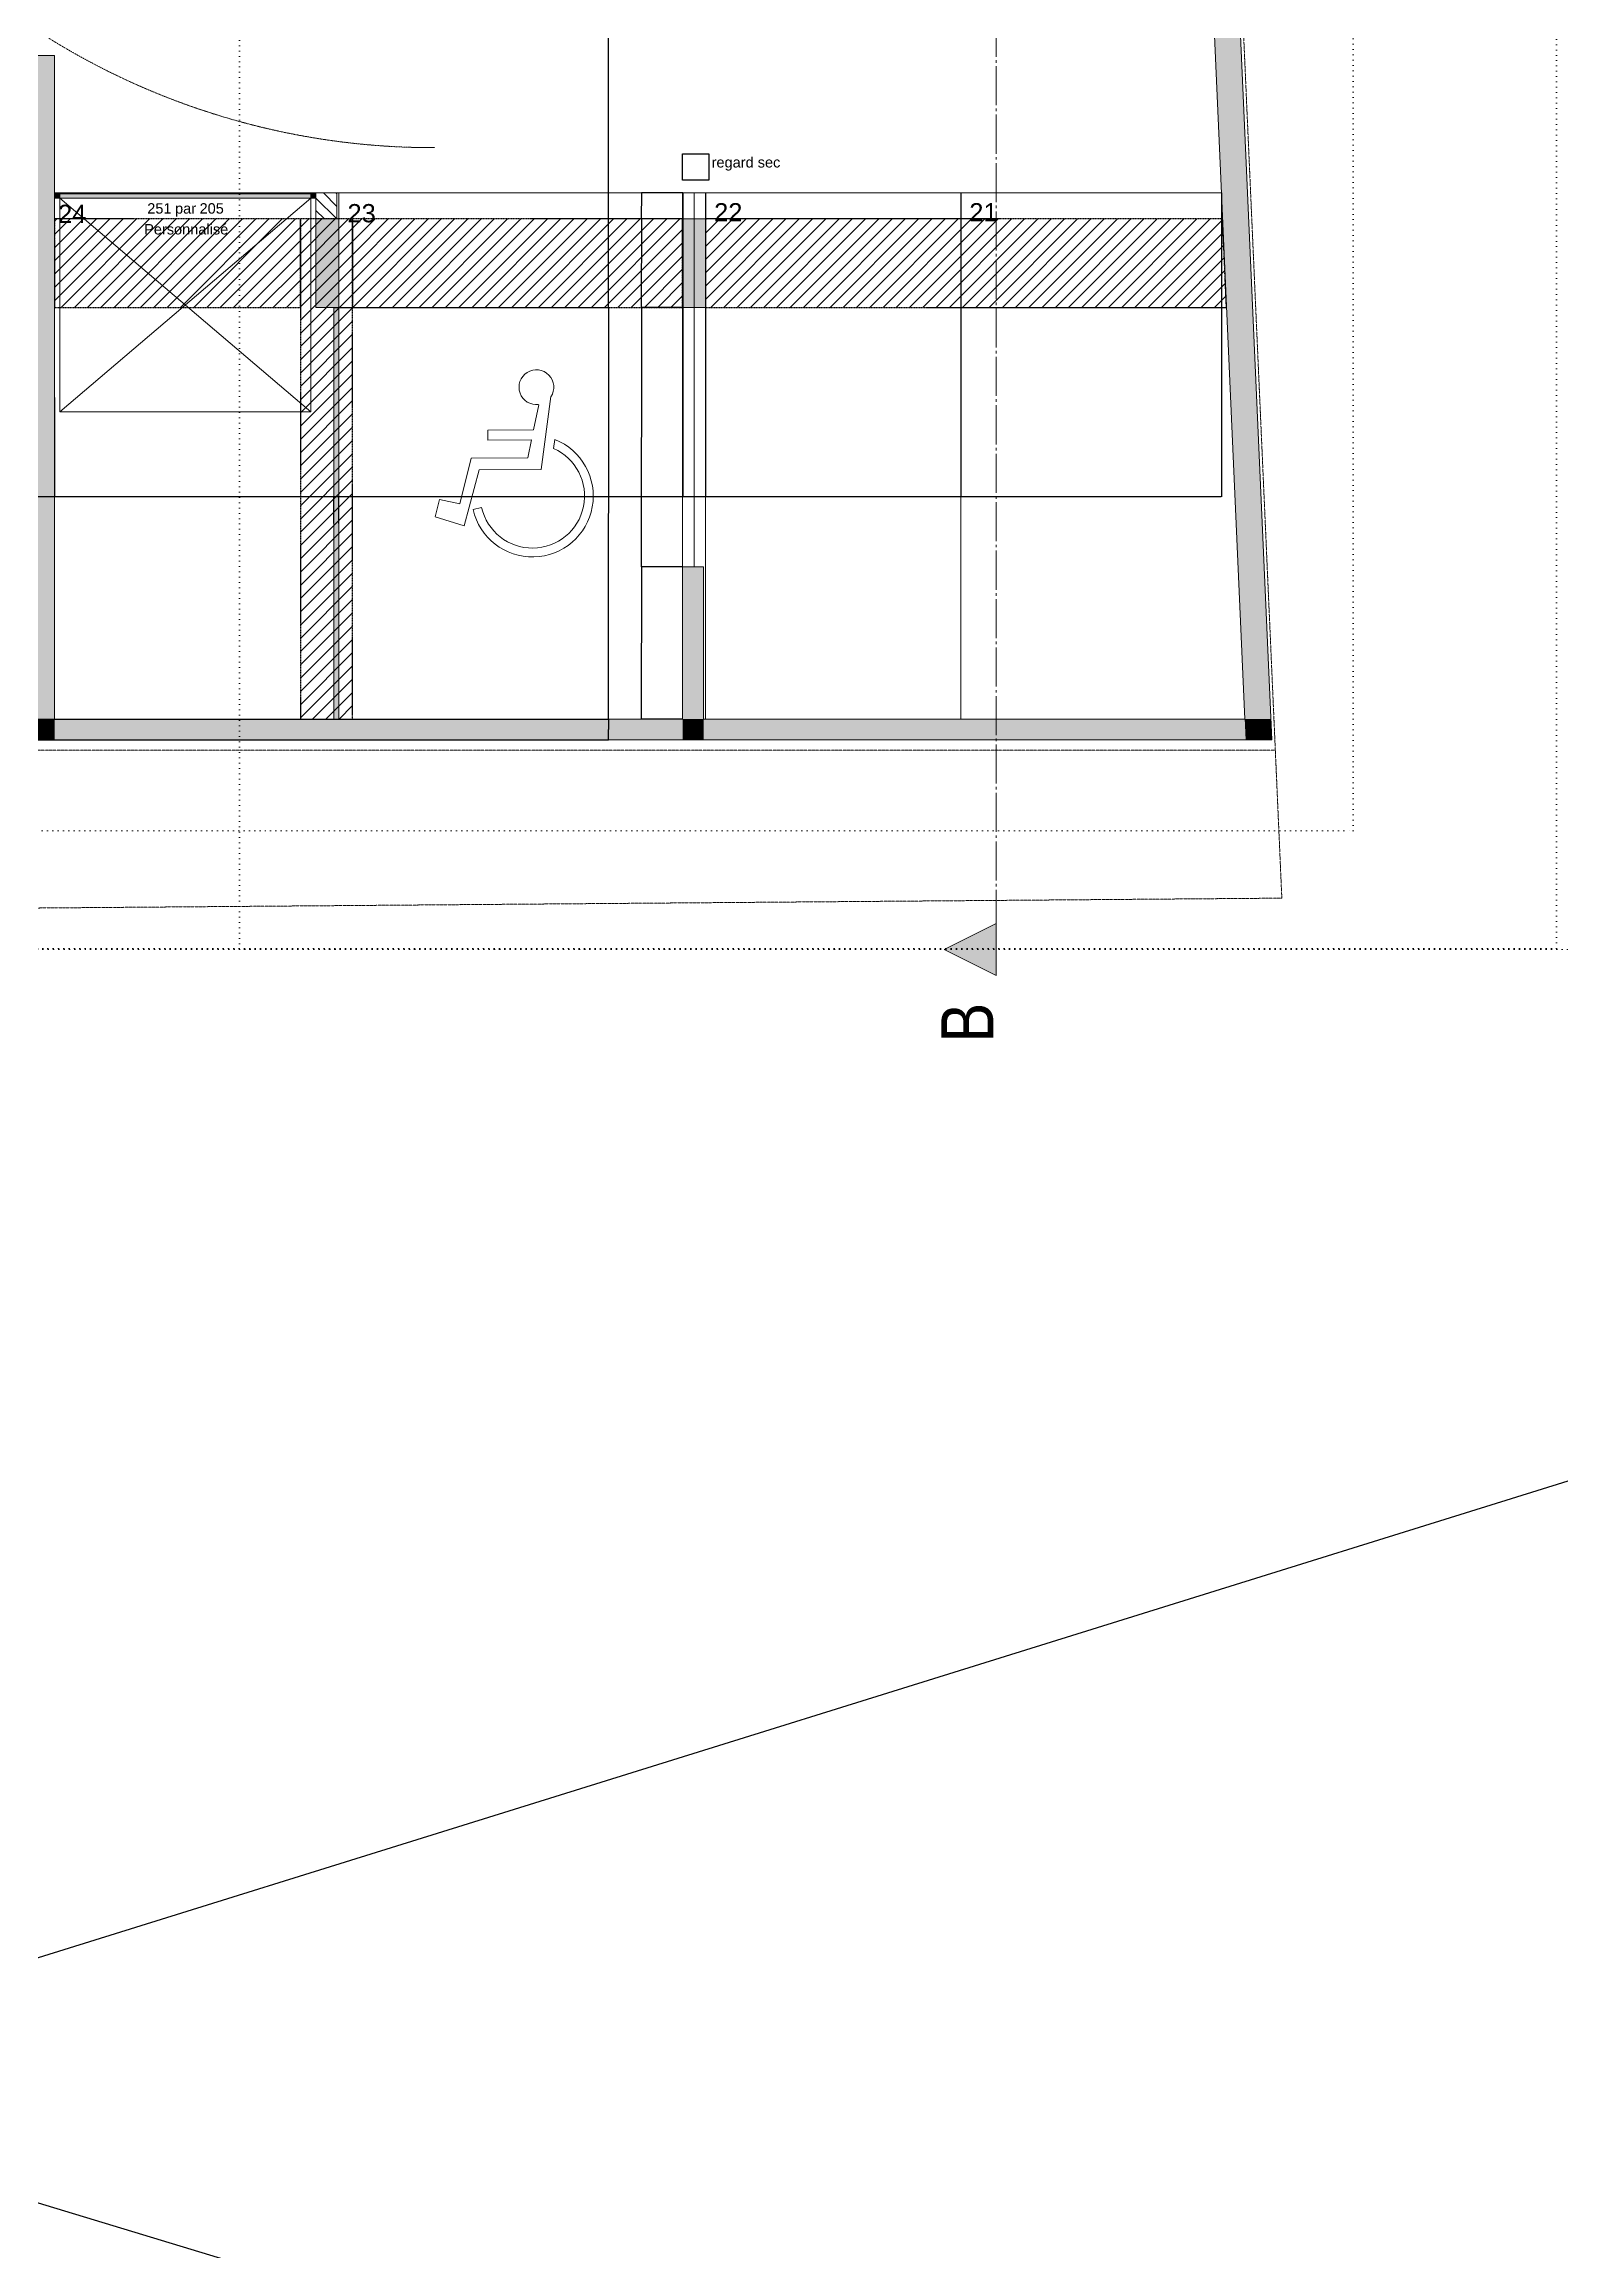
# Model space of a CAD drawing. Header units: centimetres. Extents: x -4990 to 114398, y -61489 to -12305.
# Drawn here: x 52677 to 54134, y -16719 to -14600 of the extents above; entities that cross this region are included whole.
import ezdxf
from ezdxf.enums import TextEntityAlignment as Align

# ---------------------------------------------------------------- set-up
doc = ezdxf.new("R2010")
doc.units = ezdxf.units.CM
doc.header["$LTSCALE"] = 0.5
for name, pattern in [('CACHE', [9.525, 6.35, -3.175]), ('Mixte 15', [0.93, 0.75, -0.065, 0.05, -0.065]), ('Mixte 8_2 tirets', [0.695, 0.4, -0.065, 0.05, -0.065, 0.05, -0.065]), ('Pointillé 1', [0.09, 0.05, -0.04]), ('Pointillé 3', [0.25, 0.15, -0.1]), ('Points 2', [0.1, 0, -0.1])]:
    doc.linetypes.add(name, pattern=pattern)
doc.layers.get('0').update_dxf_attribs({"linetype": 'CONTINUOUS'})
doc.layers.get('DEFPOINTS').update_dxf_attribs({"linetype": 'CONTINUOUS'})
for name, color, linetype in [('01_poch_murs', 253, 'CONTINUOUS'), ('1  Hachures', 7, 'CONTINUOUS'), ('1  Hachures_coupées', 7, 'CONTINUOUS'), ('1  Hachures_recouvr', 7, 'CONTINUOUS'), ('1  MURS', 7, 'CONTINUOUS'), ('1  Portes', 7, 'CONTINUOUS'), ('1 Cloisons int', 7, 'CONTINUOUS'), ('1 Poutres', 7, 'CONTINUOUS'), ('6 COMPL 2D', 7, 'CONTINUOUS'), ('6 Compl 2D 2 Détails', 7, 'CONTINUOUS'), ('6 Traits de Coupes', 7, 'CONTINUOUS'), ('7 ABORDS', 7, 'CONTINUOUS'), ('8  TEXTES', 7, 'CONTINUOUS'), ('9  COTATIONS', 7, 'CONTINUOUS'), ('Marques de porte', 7, 'CONTINUOUS')]:
    doc.layers.add(name, color=color, linetype=linetype)
doc.styles.get("Standard").update_dxf_attribs({"font": 'arial.ttf'})
doc.styles.add('STYLE_GENERE_1', font='')
doc.styles.add('STYLE_GENERE_2', font='')
doc.styles.add('STYLE_GENERE_3', font='')
doc.styles.get('STYLE_GENERE_1').set_extended_font_data('Arial Occidental')
doc.styles.get('STYLE_GENERE_2').set_extended_font_data('Univers LT 57 Condensed')
doc.styles.get('STYLE_GENERE_3').set_extended_font_data('Arial Occidental')
doc.dimstyles.new('STYLE_GENERE__1', dxfattribs={"dimtxt": 0.1, "dimasz": 0.095, "dimexe": 0.18, "dimexo": 0, "dimgap": 0.09, "dimtad": 1, "dimtih": 1, "dimtoh": 1, "dimdec": 0, "dimlfac": 100, "dimzin": 0, "dimdsep": 46, "dimtxsty": 'STYLE_GENERE_2', "dimblk": 'ARROWHEAD_7', "dimblk1": 'ARROWHEAD_7', "dimblk2": 'ARROWHEAD_7', "dimcen": 0.09, "dimclrd": 7, "dimclre": 7, "dimclrt": 256, "dimadec": 1, "dimazin": 0, "dimtfac": 1, "dimtdec": 4, "dimtmove": 0, "dimatfit": 3, "dimfxl": 1, "dimtolj": 1, "dimtzin": 0, "dimarcsym": 0})
doc.dimstyles.new('STYLE_GENERE__2', dxfattribs={"dimtxt": 0.1, "dimasz": 0.095, "dimexe": 0.18, "dimexo": 0, "dimgap": 0.09, "dimtad": 1, "dimtih": 1, "dimtoh": 1, "dimdec": 0, "dimlfac": 100, "dimzin": 0, "dimdsep": 46, "dimtxsty": 'STYLE_GENERE_3', "dimblk": 'ARROWHEAD_7', "dimblk1": 'ARROWHEAD_7', "dimblk2": 'ARROWHEAD_7', "dimcen": 0.09, "dimclrd": 7, "dimclre": 7, "dimclrt": 256, "dimadec": 1, "dimazin": 0, "dimtfac": 1, "dimtdec": 4, "dimtmove": 0, "dimatfit": 3, "dimfxl": 1, "dimtolj": 1, "dimtzin": 0, "dimarcsym": 0})
pattern_1 = [(45, (51244.757, -15448.148), (-6.36396, 6.36396), [])]

# ---------------------------------------------------------------- blocks, each defined once
blk = doc.blocks.new('Mur_782_2', base_point=(17.1, 5.955))
at = {"layer": '1  Hachures_coupées', "linetype": 'Continuous', "lineweight": 0}
blk.add_hatch(color=9, dxfattribs=at).paths.add_polyline_path([(17.1, 5.955), (17.1, 2.005), (17.15, 2.005), (17.15, 5.955)], flags=0)
at = {"layer": '1 Cloisons int', "color": 104, "linetype": 'Continuous', "lineweight": 0, "true_color": 0x00a429}
for p, q in [((17.1, 5.955), (17.1, 2.005)), ((17.15, 5.955), (17.1, 5.955)), ((17.15, 2.005), (17.15, 5.955)), ((17.1, 2.005), (17.15, 2.005))]:
    blk.add_line(p, q, dxfattribs=at)
blk = doc.blocks.new('P_garage 1 12')
at = {"layer": '1  Hachures_coupées', "linetype": 'Continuous', "lineweight": 0}
for points in [[(-1.255, -0.05), (-1.205, -0.05), (-1.205, 0), (-1.255, 0)], [(1.205, 0), (-1.205, 0), (-1.205, -0.04), (1.205, -0.04)], [(1.255, 0), (1.205, 0), (1.205, -0.05), (1.255, -0.05)]]:
    blk.add_hatch(color=255, dxfattribs=at).paths.add_polyline_path(points, flags=0)
at = {"layer": '1  Portes', "color": 18, "linetype": 'CACHE', "lineweight": 0}
for p, q in [((-1.205, 0), (-1.205, 2.05)), ((-1.205, 2.05), (1.205, 2.05)), ((-1.205, 2.05), (1.205, 0)), ((-1.205, 0), (1.205, 2.05)), ((1.205, 2.05), (1.205, 0))]:
    blk.add_line(p, q, dxfattribs=at)
at = {"layer": '1  Portes', "color": 194, "linetype": 'Continuous', "lineweight": 0, "true_color": 0x50009f}
for p, q in [((-1.205, 0), (-1.255, 0)), ((-1.255, 0), (-1.255, -0.05)), ((-1.205, -0.05), (-1.205, 0)), ((1.255, 0), (1.205, 0)), ((1.205, 0), (1.205, -0.05)), ((1.255, -0.05), (1.255, 0)), ((-1.255, -0.05), (-1.205, -0.05)), ((1.205, -0.05), (1.255, -0.05))]:
    blk.add_line(p, q, dxfattribs=at)
at = {"layer": '1  Portes', "color": 104, "linetype": 'Continuous', "lineweight": 0, "true_color": 0x00a429}
for p, q in [((-1.255, 0), (-1.255, -0.05)), ((1.255, 0), (1.255, -0.05))]:
    blk.add_line(p, q, dxfattribs=at)
at = {"layer": '1  Portes', "color": 18, "linetype": 'Continuous', "lineweight": 0}
for p, q in [((1.205, 0), (-1.205, 0)), ((-1.205, 0), (-1.205, -0.04)), ((1.205, -0.04), (1.205, 0)), ((-1.205, -0.04), (1.205, -0.04))]:
    blk.add_line(p, q, dxfattribs=at)
blk = doc.blocks.new('Marque Fenêtre-Porte base')
at = {"layer": 'Marques de porte', "color": 18, "lineweight": 0, "style": 'STYLE_GENERE_1'}
for tag, p in [('AC_MarkerText_1', (0.395, 0.379)), ('AC_WIDO_B_SIZE', (-0.137, 0.179)), ('AC_WIDO_A_SIZE', (0.365, 0.179)), ('GS_Separator', (0.137, 0.179))]:
    blk.add_attdef(tag, text='', height=0.1, rotation=180, dxfattribs=at).set_placement(p, align=Align.BOTTOM_LEFT)
blk = doc.blocks.new('Mur_356_2', base_point=(16.93, 7.055))
at = {"layer": '1  Hachures_recouvr', "linetype": 'Continuous', "lineweight": 0}
blk.add_hatch(color=255, dxfattribs=at).paths.add_polyline_path([(16.93, 7.005), (16.93, 7.055), (14.42, 7.055), (14.42, 7.005)], flags=0)
at = {"layer": '1 Cloisons int', "color": 104, "linetype": 'Continuous', "lineweight": 0, "true_color": 0x00a429}
for p, q in [((14.42, 7.005), (14.42, 7.055)), ((16.93, 7.005), (16.93, 7.055))]:
    blk.add_line(p, q, dxfattribs=at)
at = {"layer": '1  Portes', "color": 135, "linetype": 'Continuous', "lineweight": 0, "xscale": -1, "rotation": 180}
blk.add_blockref('P_garage 1 12', (15.675, 7.005), dxfattribs=at)
at = {"layer": 'Marques de porte', "color": 18, "lineweight": 0, "rotation": 180}
blk.add_blockref('Marque Fenêtre-Porte base', (15.675, 7.005), dxfattribs=at).add_auto_attribs({'AC_MarkerText_1': 'Personnalisé', 'GS_Separator': ' par', 'AC_WIDO_A_SIZE': '251', 'AC_WIDO_B_SIZE': '205'})
blk = doc.blocks.new('Mur_313_2', base_point=(14.42, 8.375))
at = {"layer": '1  Hachures_coupées', "linetype": 'Continuous', "lineweight": 0, "true_color": 0x8080c0}
blk.add_hatch(color=163, dxfattribs=at).paths.add_polyline_path([(14.22, 8.175), (14.22, 2.005), (14.42, 2.005), (14.42, 8.375)], flags=0)
at = {"layer": '1  MURS', "color": 5, "linetype": 'Continuous', "lineweight": 0}
for p, q in [((14.42, 2.005), (14.42, 8.375)), ((14.22, 8.175), (14.22, 2.005))]:
    blk.add_line(p, q, dxfattribs=at)
blk = doc.blocks.new('Mur_1246_2', base_point=(25.429, 17.055))
at = {"layer": '1  Hachures_coupées', "linetype": 'Continuous', "lineweight": 0, "true_color": 0x8080c0}
for points in [[(25.42, 17.255), (25.179, 17.055), (25.429, 17.055)], [(25.179, 17.055), (25.846, 2.005), (26.097, 2.005), (25.429, 17.055)], [(25.846, 2.005), (26.106, 1.805), (26.097, 2.005)]]:
    blk.add_hatch(color=163, dxfattribs=at).paths.add_polyline_path(points, flags=0)
at = {"layer": '1  MURS', "color": 5, "linetype": 'Continuous', "lineweight": 0}
for p, q in [((26.106, 1.805), (25.42, 17.255)), ((25.179, 17.055), (25.846, 2.005))]:
    blk.add_line(p, q, dxfattribs=at)
blk = doc.blocks.new('Mur_1245_2', base_point=(0.631, 1.805))
at = {"layer": '1  Hachures_coupées', "linetype": 'Continuous', "lineweight": 0, "true_color": 0x8080c0}
for points in [[(0.836, 2.005), (0.631, 1.805), (0.831, 1.805)], [(9.28, 2.005), (0.836, 2.005), (0.831, 1.805), (9.28, 1.805)], [(9.46, 2.005), (9.28, 2.005), (9.28, 1.805), (9.46, 1.805)], [(12.16, 2.005), (9.46, 2.005), (9.46, 1.805), (12.16, 1.805)], [(12.34, 2.005), (12.16, 2.005), (12.16, 1.805), (12.34, 1.805)], [(14.22, 2.005), (12.34, 2.005), (12.34, 1.805), (14.22, 1.805)], [(14.42, 2.005), (14.22, 2.005), (14.22, 1.805), (14.42, 1.805)], [(20.45, 2.005), (14.42, 2.005), (14.42, 1.805), (20.45, 1.805)], [(20.65, 2.005), (20.45, 2.005), (20.45, 1.805), (20.65, 1.805)], [(25.846, 2.005), (20.65, 2.005), (20.65, 1.805), (25.855, 1.805)], [(26.106, 1.805), (25.846, 2.005), (25.855, 1.805)]]:
    blk.add_hatch(color=163, dxfattribs=at).paths.add_polyline_path(points, flags=0)
at = {"layer": '1  MURS', "color": 5, "linetype": 'Continuous', "lineweight": 0}
for p, q in [((9.28, 2.005), (0.836, 2.005)), ((12.16, 2.005), (9.46, 2.005)), ((14.22, 2.005), (12.34, 2.005)), ((20.45, 2.005), (14.42, 2.005)), ((25.846, 2.005), (20.65, 2.005)), ((0.631, 1.805), (0.831, 1.805)), ((0.831, 1.805), (25.855, 1.805)), ((26.106, 1.805), (25.855, 1.805))]:
    blk.add_line(p, q, dxfattribs=at)
blk = doc.blocks.new('Mur_1007_2', base_point=(20.67, 6.805))
at = {"layer": '1  Hachures_coupées', "linetype": 'Continuous', "lineweight": 0, "true_color": 0x8080c0}
blk.add_hatch(color=163, dxfattribs=at).paths.add_polyline_path([(20.45, 6.805), (20.45, 5.955), (20.67, 5.955), (20.67, 6.805)], flags=0)
at = {"layer": '1 Poutres', "color": 5, "linetype": 'Continuous', "lineweight": 0}
for p, q in [((20.45, 6.805), (20.45, 5.955)), ((20.67, 6.805), (20.45, 6.805)), ((20.67, 5.955), (20.67, 6.805)), ((20.45, 5.955), (20.67, 5.955))]:
    blk.add_line(p, q, dxfattribs=at)
blk = doc.blocks.new('Mur_1006_2', base_point=(20.65, 3.465))
at = {"layer": '1  Hachures_coupées', "linetype": 'Continuous', "lineweight": 0, "true_color": 0x8080c0}
blk.add_hatch(color=163, dxfattribs=at).paths.add_polyline_path([(20.45, 3.465), (20.45, 2.005), (20.65, 2.005), (20.65, 3.465)], flags=0)
at = {"layer": '1  MURS', "color": 5, "linetype": 'Continuous', "lineweight": 0}
for p, q in [((20.45, 3.465), (20.45, 2.005)), ((20.65, 3.465), (20.45, 3.465)), ((20.65, 2.005), (20.65, 3.465))]:
    blk.add_line(p, q, dxfattribs=at)
blk = doc.blocks.new('Mur_787_2', base_point=(17.15, 6.805))
at = {"layer": '1  Hachures_coupées', "linetype": 'Continuous', "lineweight": 0, "true_color": 0x8080c0}
blk.add_hatch(color=163, dxfattribs=at).paths.add_polyline_path([(16.93, 6.805), (16.93, 5.955), (17.15, 5.955), (17.15, 6.805)], flags=0)
at = {"layer": '1 Poutres', "color": 5, "linetype": 'Continuous', "lineweight": 0}
for p, q in [((16.93, 6.805), (16.93, 5.955)), ((17.15, 6.805), (16.93, 6.805)), ((17.15, 5.955), (17.15, 6.805)), ((16.93, 5.955), (17.15, 5.955))]:
    blk.add_line(p, q, dxfattribs=at)
blk = doc.blocks.new('Mur_2247_2', base_point=(17.13, 6.805))
at = {"layer": '1  Hachures_coupées', "linetype": 'Continuous'}
h = blk.add_hatch(dxfattribs=at)
h.set_pattern_fill('BRIQUE_CIMENT_0002', color=256, style=0, pattern_type=2)
h.set_pattern_definition([(135, (0, 0), (0.06010408, 0.06010408), [])])
h.paths.add_polyline_path([(17.13, 6.805), (17.13, 7.055), (16.93, 7.055), (16.93, 6.805)], flags=0)
at = {"layer": '1  MURS', "color": 5, "linetype": 'Continuous', "lineweight": 0}
for p, q in [((17.13, 7.055), (16.93, 7.055)), ((16.93, 7.055), (16.93, 6.805)), ((17.13, 6.805), (17.13, 7.055)), ((16.93, 6.805), (17.13, 6.805))]:
    blk.add_line(p, q, dxfattribs=at)
blk = doc.blocks.new('Symb Handicapé 12')
at = {"layer": '6 Compl 2D 2 Détails', "color": 251, "linetype": 'Continuous', "lineweight": 0, "true_color": 0x646464}
for p, q in [((-0.258, 0.879), (-0.164, 0.18)), ((-0.091, 0.559), (-0.141, 0.801)), ((-0.295, 0.468), (-0.284, 0.382)), ((0.346, 0.557), (-0.091, 0.559)), ((-0.037, 0.292), (-0.072, 0.463)), ((-0.072, 0.463), (0.346, 0.461)), ((0.346, 0.461), (0.346, 0.557)), ((0.508, 0.29), (-0.037, 0.292)), ((0.615, -0.149), (0.508, 0.29)), ((-0.164, 0.18), (0.429, 0.177)), ((0.429, 0.177), (0.576, -0.36)), ((0.489, -0.204), (0.407, -0.186)), ((0.81, -0.107), (0.615, -0.149)), ((0.852, -0.276), (0.81, -0.107)), ((0.576, -0.36), (0.852, -0.276))]:
    blk.add_line(p, q, dxfattribs=at)
for centre, major_axis, start_param, end_param in [((-0.119, 0.97), (0.167, 0), 4.583801, 10.008202), ((-0.081, -0.075), (0.584, 0), 1.947533, 6.059917), ((-0.081, -0.075), (0.5, 0), 1.989195, 6.059917)]:
    blk.add_ellipse(centre, major_axis=major_axis, ratio=0.999933, start_param=start_param, end_param=end_param, dxfattribs=at)
blk = doc.blocks.new('ARROWHEAD_7')
at = {"color": 0, "linetype": 'Continuous', "lineweight": 0}
for p, q in [((0, 0), (-1, 0)), ((-0.25, 0), (0.25, 0)), ((0, -0.25), (0, 0.25))]:
    blk.add_line(p, q, dxfattribs=at)
blk.add_circle((0, 0), 0.25, dxfattribs=at)
blk = doc.blocks.new('*D833')
at = {"layer": '9  COTATIONS', "color": 7, "linetype": 'Continuous', "lineweight": -2, "transparency": 16777216}
for p, q in [((52666.8, -14939.1), (52666.8, -15034.2)), ((52686.8, -14939.1), (52686.8, -15034.2)), ((52666.9, -15034), (52686.7, -15034))]:
    blk.add_line(p, q, dxfattribs=at)
at = {"layer": 'DEFPOINTS', "color": 0, "linetype": 'Continuous', "transparency": 16777216}
for p in [(52666.8, -14939.1), (52686.8, -14939.1), (52686.8, -15034)]:
    blk.add_point(p, dxfattribs=at)
at = {"layer": '9  COTATIONS', "color": 7, "linetype": 'Continuous', "lineweight": -2, "transparency": 16777216, "xscale": 0.095, "yscale": 0.095, "zscale": 0.095, "rotation": 180}
blk.add_blockref('ARROWHEAD_7', (52666.8, -15034), dxfattribs=at)
at = {"layer": '9  COTATIONS', "color": 7, "linetype": 'Continuous', "lineweight": -2, "transparency": 16777216, "xscale": 0.095, "yscale": 0.095, "zscale": 0.095}
blk.add_blockref('ARROWHEAD_7', (52686.8, -15034), dxfattribs=at)
at = {"layer": '9  COTATIONS', "color": 194, "linetype": 'Continuous', "true_color": 0x50009f, "transparency": 16777216, "insert": (52676.8, -15033.8), "char_height": 0.1, "attachment_point": 5, "style": 'STYLE_GENERE_2'}
blk.add_mtext('\\A1;2000', dxfattribs=at)
blk = doc.blocks.new('*D834')
at = {"layer": '9  COTATIONS', "color": 7, "linetype": 'Continuous', "lineweight": -2, "transparency": 16777216}
for p, q in [((52686.8, -14939.1), (52686.8, -15034.2)), ((52686.9, -15034), (52954.7, -15034)), ((52954.8, -15060.1), (52954.8, -15033.8))]:
    blk.add_line(p, q, dxfattribs=at)
at = {"layer": 'DEFPOINTS', "color": 0, "linetype": 'Continuous', "transparency": 16777216}
for p in [(52686.8, -14939.1), (52954.8, -15034), (52954.8, -15060.1)]:
    blk.add_point(p, dxfattribs=at)
at = {"layer": '9  COTATIONS', "color": 7, "linetype": 'Continuous', "lineweight": -2, "transparency": 16777216, "xscale": 0.095, "yscale": 0.095, "zscale": 0.095, "rotation": 180}
blk.add_blockref('ARROWHEAD_7', (52686.8, -15034), dxfattribs=at)
at = {"layer": '9  COTATIONS', "color": 7, "linetype": 'Continuous', "lineweight": -2, "transparency": 16777216, "xscale": 0.095, "yscale": 0.095, "zscale": 0.095}
blk.add_blockref('ARROWHEAD_7', (52954.8, -15034), dxfattribs=at)
at = {"layer": '9  COTATIONS', "color": 194, "linetype": 'Continuous', "true_color": 0x50009f, "transparency": 16777216, "insert": (52820.8, -15033.8), "char_height": 0.1, "attachment_point": 5, "style": 'STYLE_GENERE_2'}
blk.add_mtext('\\A1;26800', dxfattribs=at)
blk = doc.blocks.new('*D835')
at = {"layer": '9  COTATIONS', "color": 7, "linetype": 'Continuous', "lineweight": -2, "transparency": 16777216}
for p, q in [((52954.8, -15060.1), (52954.8, -15033.8)), ((52954.9, -15034), (52959.7, -15034)), ((52959.8, -15060.1), (52959.8, -15033.8))]:
    blk.add_line(p, q, dxfattribs=at)
at = {"layer": 'DEFPOINTS', "color": 0, "linetype": 'Continuous', "transparency": 16777216}
for p in [(52959.8, -15034), (52954.8, -15060.1), (52959.8, -15060.1)]:
    blk.add_point(p, dxfattribs=at)
at = {"layer": '9  COTATIONS', "color": 7, "linetype": 'Continuous', "lineweight": -2, "transparency": 16777216, "xscale": 0.095, "yscale": 0.095, "zscale": 0.095, "rotation": 180}
blk.add_blockref('ARROWHEAD_7', (52954.8, -15034), dxfattribs=at)
at = {"layer": '9  COTATIONS', "color": 7, "linetype": 'Continuous', "lineweight": -2, "transparency": 16777216, "xscale": 0.095, "yscale": 0.095, "zscale": 0.095}
blk.add_blockref('ARROWHEAD_7', (52959.8, -15034), dxfattribs=at)
at = {"layer": '9  COTATIONS', "color": 194, "linetype": 'Continuous', "true_color": 0x50009f, "transparency": 16777216, "insert": (52957.3, -15033.8), "char_height": 0.1, "attachment_point": 5, "style": 'STYLE_GENERE_2'}
blk.add_mtext('\\A1;500', dxfattribs=at)
blk = doc.blocks.new('*D836')
at = {"layer": '9  COTATIONS', "color": 7, "linetype": 'Continuous', "lineweight": -2, "transparency": 16777216}
for p, q in [((53289.8, -14742.6), (53289.8, -15034.2)), ((52959.8, -15060.1), (52959.8, -15033.8)), ((52959.9, -15034), (53289.7, -15034))]:
    blk.add_line(p, q, dxfattribs=at)
at = {"layer": 'DEFPOINTS', "color": 0, "linetype": 'Continuous', "transparency": 16777216}
for p in [(53289.8, -14742.6), (53289.8, -15034), (52959.8, -15060.1)]:
    blk.add_point(p, dxfattribs=at)
at = {"layer": '9  COTATIONS', "color": 7, "linetype": 'Continuous', "lineweight": -2, "transparency": 16777216, "xscale": 0.095, "yscale": 0.095, "zscale": 0.095, "rotation": 180}
blk.add_blockref('ARROWHEAD_7', (52959.8, -15034), dxfattribs=at)
at = {"layer": '9  COTATIONS', "color": 7, "linetype": 'Continuous', "lineweight": -2, "transparency": 16777216, "xscale": 0.095, "yscale": 0.095, "zscale": 0.095}
blk.add_blockref('ARROWHEAD_7', (53289.8, -15034), dxfattribs=at)
at = {"layer": '9  COTATIONS', "color": 194, "linetype": 'Continuous', "true_color": 0x50009f, "transparency": 16777216, "insert": (53124.8, -15033.8), "char_height": 0.1, "attachment_point": 5, "style": 'STYLE_GENERE_2'}
blk.add_mtext('\\A1;33000', dxfattribs=at)
blk = doc.blocks.new('*D837')
at = {"layer": '9  COTATIONS', "color": 7, "linetype": 'Continuous', "lineweight": -2, "transparency": 16777216}
for p, q in [((53289.8, -14742.6), (53289.8, -15034.2)), ((53311.8, -14742.6), (53311.8, -15034.2)), ((53289.9, -15034), (53311.7, -15034))]:
    blk.add_line(p, q, dxfattribs=at)
at = {"layer": 'DEFPOINTS', "color": 0, "linetype": 'Continuous', "transparency": 16777216}
for p in [(53289.8, -14742.6), (53311.8, -14742.6), (53311.8, -15034)]:
    blk.add_point(p, dxfattribs=at)
at = {"layer": '9  COTATIONS', "color": 7, "linetype": 'Continuous', "lineweight": -2, "transparency": 16777216, "xscale": 0.095, "yscale": 0.095, "zscale": 0.095, "rotation": 180}
blk.add_blockref('ARROWHEAD_7', (53289.8, -15034), dxfattribs=at)
at = {"layer": '9  COTATIONS', "color": 7, "linetype": 'Continuous', "lineweight": -2, "transparency": 16777216, "xscale": 0.095, "yscale": 0.095, "zscale": 0.095}
blk.add_blockref('ARROWHEAD_7', (53311.8, -15034), dxfattribs=at)
at = {"layer": '9  COTATIONS', "color": 194, "linetype": 'Continuous', "true_color": 0x50009f, "transparency": 16777216, "insert": (53300.8, -15033.8), "char_height": 0.1, "attachment_point": 5, "style": 'STYLE_GENERE_2'}
blk.add_mtext('\\A1;2200', dxfattribs=at)
blk = doc.blocks.new('*D838')
at = {"layer": '9  COTATIONS', "color": 7, "linetype": 'Continuous', "lineweight": -2, "transparency": 16777216}
for p, q in [((53311.8, -14742.6), (53311.8, -15034.2)), ((53556.8, -14742.6), (53556.8, -15034.2)), ((53311.9, -15034), (53556.7, -15034))]:
    blk.add_line(p, q, dxfattribs=at)
at = {"layer": 'DEFPOINTS', "color": 0, "linetype": 'Continuous', "transparency": 16777216}
for p in [(53311.8, -14742.6), (53556.8, -14742.6), (53556.8, -15034)]:
    blk.add_point(p, dxfattribs=at)
at = {"layer": '9  COTATIONS', "color": 7, "linetype": 'Continuous', "lineweight": -2, "transparency": 16777216, "xscale": 0.095, "yscale": 0.095, "zscale": 0.095, "rotation": 180}
blk.add_blockref('ARROWHEAD_7', (53311.8, -15034), dxfattribs=at)
at = {"layer": '9  COTATIONS', "color": 7, "linetype": 'Continuous', "lineweight": -2, "transparency": 16777216, "xscale": 0.095, "yscale": 0.095, "zscale": 0.095}
blk.add_blockref('ARROWHEAD_7', (53556.8, -15034), dxfattribs=at)
at = {"layer": '9  COTATIONS', "color": 194, "linetype": 'Continuous', "true_color": 0x50009f, "transparency": 16777216, "insert": (53434.3, -15033.8), "char_height": 0.1, "attachment_point": 5, "style": 'STYLE_GENERE_2'}
blk.add_mtext('\\A1;24500', dxfattribs=at)
blk = doc.blocks.new('*D839')
at = {"layer": '9  COTATIONS', "color": 7, "linetype": 'Continuous', "lineweight": -2, "transparency": 16777216}
for p, q in [((53556.8, -14742.6), (53556.8, -15034.2)), ((53807, -14742.6), (53807, -15034.2)), ((53556.9, -15034), (53806.9, -15034))]:
    blk.add_line(p, q, dxfattribs=at)
at = {"layer": 'DEFPOINTS', "color": 0, "linetype": 'Continuous', "transparency": 16777216}
for p in [(53556.8, -14742.6), (53807, -14742.6), (53807, -15034)]:
    blk.add_point(p, dxfattribs=at)
at = {"layer": '9  COTATIONS', "color": 7, "linetype": 'Continuous', "lineweight": -2, "transparency": 16777216, "xscale": 0.095, "yscale": 0.095, "zscale": 0.095, "rotation": 180}
blk.add_blockref('ARROWHEAD_7', (53556.8, -15034), dxfattribs=at)
at = {"layer": '9  COTATIONS', "color": 7, "linetype": 'Continuous', "lineweight": -2, "transparency": 16777216, "xscale": 0.095, "yscale": 0.095, "zscale": 0.095}
blk.add_blockref('ARROWHEAD_7', (53807, -15034), dxfattribs=at)
at = {"layer": '9  COTATIONS', "color": 194, "linetype": 'Continuous', "true_color": 0x50009f, "transparency": 16777216, "insert": (53681.9, -15033.8), "char_height": 0.1, "attachment_point": 5, "style": 'STYLE_GENERE_2'}
blk.add_mtext('\\A1;25025', dxfattribs=at)
blk = doc.blocks.new('*D840')
at = {"layer": '9  COTATIONS', "color": 7, "linetype": 'Continuous', "lineweight": -2, "transparency": 16777216}
for p, q in [((52581.6, -15247.6), (53218.7, -15247.6)), ((53218.5, -15247.7), (53218.5, -15257.5)), ((52581.6, -15267.6), (53218.7, -15267.6)), ((53218.5, -15267.5), (53218.5, -15257.8))]:
    blk.add_line(p, q, dxfattribs=at)
at = {"layer": 'DEFPOINTS', "color": 0, "linetype": 'Continuous', "transparency": 16777216}
for p in [(52581.6, -15247.6), (53218.5, -15247.6), (52581.6, -15267.6)]:
    blk.add_point(p, dxfattribs=at)
at = {"layer": '9  COTATIONS', "color": 7, "linetype": 'Continuous', "lineweight": -2, "transparency": 16777216, "xscale": 0.095, "yscale": 0.095, "zscale": 0.095}
for p, rotation in [((53218.5, -15247.6), 90), ((53218.5, -15267.6), 270)]:
    blk.add_blockref('ARROWHEAD_7', p, dxfattribs=dict(at, rotation=rotation))
at = {"layer": '9  COTATIONS', "color": 194, "linetype": 'Continuous', "true_color": 0x50009f, "transparency": 16777216, "insert": (53218.5, -15257.6), "char_height": 0.1, "attachment_point": 5, "style": 'STYLE_GENERE_3'}
blk.add_mtext('\\A1;2000', dxfattribs=at)
blk = doc.blocks.new('*D841')
at = {"layer": '9  COTATIONS', "color": 7, "linetype": 'Continuous', "lineweight": -2, "transparency": 16777216}
for p, q in [((52954.8, -14852.6), (53218.7, -14852.6)), ((53218.5, -14852.7), (53218.5, -15050)), ((53218.5, -15247.5), (53218.5, -15050.3)), ((52581.6, -15247.6), (53218.7, -15247.6))]:
    blk.add_line(p, q, dxfattribs=at)
at = {"layer": 'DEFPOINTS', "color": 0, "linetype": 'Continuous', "transparency": 16777216}
for p in [(52954.8, -14852.6), (53218.5, -14852.6), (52581.6, -15247.6)]:
    blk.add_point(p, dxfattribs=at)
at = {"layer": '9  COTATIONS', "color": 7, "linetype": 'Continuous', "lineweight": -2, "transparency": 16777216, "xscale": 0.095, "yscale": 0.095, "zscale": 0.095}
for p, rotation in [((53218.5, -14852.6), 90), ((53218.5, -15247.6), 270)]:
    blk.add_blockref('ARROWHEAD_7', p, dxfattribs=dict(at, rotation=rotation))
at = {"layer": '9  COTATIONS', "color": 194, "linetype": 'Continuous', "true_color": 0x50009f, "transparency": 16777216, "insert": (53218.5, -15050.1), "char_height": 0.1, "attachment_point": 5, "style": 'STYLE_GENERE_3'}
blk.add_mtext('\\A1;39500', dxfattribs=at)
blk = doc.blocks.new('*D842')
at = {"layer": '9  COTATIONS', "color": 7, "linetype": 'Continuous', "lineweight": -2, "transparency": 16777216}
for p, q in [((53245.8, -14242.6), (53218.3, -14242.6)), ((53218.5, -14242.7), (53218.5, -14547.5)), ((53218.5, -14852.5), (53218.5, -14547.8)), ((52954.8, -14852.6), (53218.7, -14852.6))]:
    blk.add_line(p, q, dxfattribs=at)
at = {"layer": 'DEFPOINTS', "color": 0, "linetype": 'Continuous', "transparency": 16777216}
for p in [(53218.5, -14242.6), (53245.8, -14242.6), (52954.8, -14852.6)]:
    blk.add_point(p, dxfattribs=at)
at = {"layer": '9  COTATIONS', "color": 7, "linetype": 'Continuous', "lineweight": -2, "transparency": 16777216, "xscale": 0.095, "yscale": 0.095, "zscale": 0.095}
for p, rotation in [((53218.5, -14242.6), 90), ((53218.5, -14852.6), 270)]:
    blk.add_blockref('ARROWHEAD_7', p, dxfattribs=dict(at, rotation=rotation))
at = {"layer": '9  COTATIONS', "color": 194, "linetype": 'Continuous', "true_color": 0x50009f, "transparency": 16777216, "insert": (53218.5, -14547.6), "char_height": 0.1, "attachment_point": 5, "style": 'STYLE_GENERE_3'}
blk.add_mtext('\\A1;61000', dxfattribs=at)
blk = doc.blocks.new('*D848')
at = {"layer": '9  COTATIONS', "color": 7, "linetype": 'Continuous', "lineweight": -2, "transparency": 16777216}
for p, q in [((53289.8, -15101.6), (53250.1, -15101.6)), ((53250.3, -15101.7), (53250.3, -15174.5)), ((53250.3, -15247.5), (53250.3, -15174.8)), ((53289.8, -15247.6), (53250.1, -15247.6))]:
    blk.add_line(p, q, dxfattribs=at)
at = {"layer": 'DEFPOINTS', "color": 0, "linetype": 'Continuous', "transparency": 16777216}
for p in [(53250.3, -15101.6), (53289.8, -15101.6), (53289.8, -15247.6)]:
    blk.add_point(p, dxfattribs=at)
at = {"layer": '9  COTATIONS', "color": 7, "linetype": 'Continuous', "lineweight": -2, "transparency": 16777216, "xscale": 0.095, "yscale": 0.095, "zscale": 0.095}
for p, rotation in [((53250.3, -15101.6), 90), ((53250.3, -15247.6), 270)]:
    blk.add_blockref('ARROWHEAD_7', p, dxfattribs=dict(at, rotation=rotation))
at = {"layer": '9  COTATIONS', "color": 194, "linetype": 'Continuous', "true_color": 0x50009f, "transparency": 16777216, "insert": (53250.3, -15174.6), "char_height": 0.1, "attachment_point": 5, "style": 'STYLE_GENERE_3'}
blk.add_mtext('\\A1;14600', dxfattribs=at)
blk = doc.blocks.new('*D849')
at = {"layer": '9  COTATIONS', "color": 7, "linetype": 'Continuous', "lineweight": -2, "transparency": 16777216}
for p, q in [((53289.8, -14852.6), (53250.1, -14852.6)), ((53250.3, -14852.7), (53250.3, -14977)), ((53250.3, -15101.5), (53250.3, -14977.3)), ((53289.8, -15101.6), (53250.1, -15101.6))]:
    blk.add_line(p, q, dxfattribs=at)
at = {"layer": 'DEFPOINTS', "color": 0, "linetype": 'Continuous', "transparency": 16777216}
for p in [(53250.3, -14852.6), (53289.8, -14852.6), (53289.8, -15101.6)]:
    blk.add_point(p, dxfattribs=at)
at = {"layer": '9  COTATIONS', "color": 7, "linetype": 'Continuous', "lineweight": -2, "transparency": 16777216, "xscale": 0.095, "yscale": 0.095, "zscale": 0.095}
for p, rotation in [((53250.3, -14852.6), 90), ((53250.3, -15101.6), 270)]:
    blk.add_blockref('ARROWHEAD_7', p, dxfattribs=dict(at, rotation=rotation))
at = {"layer": '9  COTATIONS', "color": 194, "linetype": 'Continuous', "true_color": 0x50009f, "transparency": 16777216, "insert": (53250.3, -14977.1), "char_height": 0.1, "attachment_point": 5, "style": 'STYLE_GENERE_3'}
blk.add_mtext('\\A1;24900', dxfattribs=at)
blk = doc.blocks.new('*D850')
at = {"layer": '9  COTATIONS', "color": 7, "linetype": 'Continuous', "lineweight": -2, "transparency": 16777216}
for p, q in [((53289.8, -14767.6), (53250.1, -14767.6)), ((53250.3, -14767.7), (53250.3, -14810)), ((53250.3, -14852.5), (53250.3, -14810.3)), ((53289.8, -14852.6), (53250.1, -14852.6))]:
    blk.add_line(p, q, dxfattribs=at)
at = {"layer": 'DEFPOINTS', "color": 0, "linetype": 'Continuous', "transparency": 16777216}
for p in [(53250.3, -14767.6), (53289.8, -14767.6), (53289.8, -14852.6)]:
    blk.add_point(p, dxfattribs=at)
at = {"layer": '9  COTATIONS', "color": 7, "linetype": 'Continuous', "lineweight": -2, "transparency": 16777216, "xscale": 0.095, "yscale": 0.095, "zscale": 0.095}
for p, rotation in [((53250.3, -14767.6), 90), ((53250.3, -14852.6), 270)]:
    blk.add_blockref('ARROWHEAD_7', p, dxfattribs=dict(at, rotation=rotation))
at = {"layer": '9  COTATIONS', "color": 194, "linetype": 'Continuous', "true_color": 0x50009f, "transparency": 16777216, "insert": (53250.3, -14810.1), "char_height": 0.1, "attachment_point": 5, "style": 'STYLE_GENERE_3'}
blk.add_mtext('\\A1;8500', dxfattribs=at)
blk = doc.blocks.new('*D851')
at = {"layer": '9  COTATIONS', "color": 7, "linetype": 'Continuous', "lineweight": -2, "transparency": 16777216}
for p, q in [((53289.8, -14742.6), (53250.1, -14742.6)), ((53250.3, -14742.7), (53250.3, -14755)), ((53289.8, -14767.6), (53250.1, -14767.6)), ((53250.3, -14767.5), (53250.3, -14755.3))]:
    blk.add_line(p, q, dxfattribs=at)
at = {"layer": 'DEFPOINTS', "color": 0, "linetype": 'Continuous', "transparency": 16777216}
for p in [(53250.3, -14742.6), (53289.8, -14742.6), (53289.8, -14767.6)]:
    blk.add_point(p, dxfattribs=at)
at = {"layer": '9  COTATIONS', "color": 7, "linetype": 'Continuous', "lineweight": -2, "transparency": 16777216, "xscale": 0.095, "yscale": 0.095, "zscale": 0.095}
for p, rotation in [((53250.3, -14742.6), 90), ((53250.3, -14767.6), 270)]:
    blk.add_blockref('ARROWHEAD_7', p, dxfattribs=dict(at, rotation=rotation))
at = {"layer": '9  COTATIONS', "color": 194, "linetype": 'Continuous', "true_color": 0x50009f, "transparency": 16777216, "insert": (53250.3, -14755.1), "char_height": 0.1, "attachment_point": 5, "style": 'STYLE_GENERE_3'}
blk.add_mtext('\\A1;2500', dxfattribs=at)
blk = doc.blocks.new('Plan de coupe_3_2', base_point=(8.147, 25.664))
at = {"layer": '6 Traits de Coupes', "color": 142, "linetype": 'Points 2', "lineweight": 0, "true_color": 0x009de0}
for p, q in [((28.841, 25.664), (28.841, -0.197)), ((28.841, -0.197), (9.279, -0.197))]:
    blk.add_line(p, q, dxfattribs=at)
blk = doc.blocks.new('Plan de coupe_4_2', base_point=(23.461, 25.654))
at = {"layer": '1  Hachures', "linetype": 'Continuous', "lineweight": 0, "true_color": 0x828282}
blk.add_hatch(color=8, dxfattribs=at).paths.add_polyline_path([(23.461, -0.456), (23.461, 0.044), (22.961, -0.206)], flags=0)
at = {"layer": '6 Traits de Coupes', "color": 142, "linetype": 'Points 2', "lineweight": 0, "true_color": 0x009de0}
for p, q in [((16.194, 25.654), (16.194, -0.206)), ((16.194, -0.206), (22.461, -0.206))]:
    blk.add_line(p, q, dxfattribs=at)
at = {"layer": '6 Traits de Coupes', "color": 142, "linetype": 'Mixte 15', "lineweight": 0, "true_color": 0x009de0}
blk.add_line((23.461, 12.456), (23.461, 0.044), dxfattribs=at)
at = {"layer": '6 Traits de Coupes', "color": 8, "linetype": 'Continuous', "lineweight": 0, "true_color": 0x828282}
for p, q in [((23.461, 0.044), (22.961, -0.206)), ((23.461, -0.456), (23.461, 0.044)), ((22.961, -0.206), (23.461, -0.456))]:
    blk.add_line(p, q, dxfattribs=at)
at = {"layer": '6 Traits de Coupes', "color": 8, "linetype": 'Continuous', "lineweight": 0, "true_color": 0x828282, "insert": (23.433, -1.1), "char_height": 0.5, "attachment_point": 7, "rotation": 90, "style": 'STYLE_GENERE_2'}
blk.add_mtext('{B}', dxfattribs=at)
blk = doc.blocks.new('Plan de coupe_5_2', base_point=(2.751, 25.654))
at = {"layer": '6 Traits de Coupes', "color": 142, "linetype": 'Points 2', "lineweight": 0, "true_color": 0x009de0}
blk.add_line((32.667, -0.206), (3.751, -0.206), dxfattribs=at)
blk = doc.blocks.new('Plan de coupe_1_2', base_point=(-0.386, 19.355))
at = {"layer": '1  Hachures', "linetype": 'Continuous', "lineweight": 0, "true_color": 0x828282}
for points in [[(-0.636, 19.355), (-0.136, 19.355), (-0.386, 18.855)], [(27.139, 19.355), (26.639, 19.355), (26.889, 18.855)]]:
    blk.add_hatch(color=8, dxfattribs=at).paths.add_polyline_path(points, flags=0)
at = {"layer": '6 Traits de Coupes', "color": 8, "linetype": 'Continuous', "lineweight": 0, "true_color": 0x828282}
for p, q in [((-0.636, 19.355), (-0.136, 19.355)), ((-0.386, 18.855), (-0.636, 19.355)), ((-0.136, 19.355), (-0.386, 18.855)), ((27.139, 19.355), (26.639, 19.355)), ((26.639, 19.355), (26.889, 18.855)), ((26.889, 18.855), (27.139, 19.355))]:
    blk.add_line(p, q, dxfattribs=at)
at = {"layer": '6 Traits de Coupes', "color": 142, "linetype": 'Mixte 15', "lineweight": 0, "true_color": 0x009de0}
blk.add_line((-0.136, 19.355), (26.639, 19.355), dxfattribs=at)
at = {"layer": '6 Traits de Coupes', "color": 142, "linetype": 'Points 2', "lineweight": 0, "true_color": 0x009de0}
for p, q in [((-0.386, 18.355), (-0.386, 0.933)), ((26.889, 0.933), (26.889, 18.355)), ((-0.386, 0.933), (26.889, 0.933))]:
    blk.add_line(p, q, dxfattribs=at)
at = {"layer": '6 Traits de Coupes', "color": 8, "linetype": 'Continuous', "lineweight": 0, "true_color": 0x828282, "char_height": 0.5, "attachment_point": 7, "style": 'STYLE_GENERE_2'}
for insert in [(-1.28, 18.884), (27.289, 18.884)]:
    blk.add_mtext('{D}', dxfattribs=dict(at, insert=insert))
blk = doc.blocks.new('Mur_284_2', base_point=(12.4, 8.375))
at = {"layer": '1  Hachures_coupées', "linetype": 'Continuous', "lineweight": 0, "true_color": 0x8080c0}
blk.add_hatch(color=163, dxfattribs=at).paths.add_polyline_path([(12.6, 8.175), (14.22, 8.175), (14.42, 8.375), (12.4, 8.375)], flags=0)
at = {"layer": '1  MURS', "color": 5, "linetype": 'Continuous', "lineweight": 0}
for p, q in [((14.42, 8.375), (12.4, 8.375)), ((12.6, 8.175), (14.22, 8.175))]:
    blk.add_line(p, q, dxfattribs=at)

msp = doc.modelspace()

# ---------------------------------------------------------------- hatches: boundary and pattern name
at = {"layer": '1  Hachures_coupées', "linetype": 'Continuous'}
h = msp.add_hatch(dxfattribs=at)
h.set_pattern_fill('BLOC_THERMIQUE_0002', color=256, scale=100, style=0, pattern_type=2)
h.set_pattern_definition(pattern_1)
h.paths.add_polyline_path([(52686.757, -14767.643), (52686.757, -14852.639), (52922.757, -14852.639), (52922.757, -14767.643)])
h = msp.add_hatch(dxfattribs=at)
h.set_pattern_fill('BLOC_THERMIQUE_0002', color=256, scale=100, style=0, pattern_type=2)
h.set_pattern_definition(pattern_1)
h.paths.add_polyline_path([(52922.757, -14767.643), (52922.757, -15247.641), (52972.757, -15247.641), (52972.757, -14767.643)])
h = msp.add_hatch(dxfattribs=at)
h.set_pattern_fill('BLOC_THERMIQUE_0002', color=256, scale=100, style=0, pattern_type=2)
h.set_pattern_definition(pattern_1)
h.paths.add_polyline_path([(52972.757, -14852.639), (53289.757, -14852.639), (53289.757, -14767.643), (52972.757, -14767.643)])
h = msp.add_hatch(dxfattribs=at)
h.set_pattern_fill('BLOC_THERMIQUE_0002', color=256, scale=100, style=0, pattern_type=2)
h.set_pattern_definition(pattern_1)
h.paths.add_polyline_path([(53311.757, -14852.639), (53811.884, -14852.639), (53808.115, -14767.643), (53311.757, -14767.643)])

# ---------------------------------------------------------------- linework, layer by layer
at = {"layer": '01_poch_murs'}
for p, q in [((38231.258, -12305.364), (67318.905, -21101.173)), ((37832.394, -21056.715), (64082.109, -12882.714))]:
    msp.add_line(p, q, dxfattribs=at)
at = {"layer": '1  Hachures_coupées', "linetype": 'Pointillé 1', "flags": 128}
for points in [[(52686.757, -14767.643), (52686.757, -14852.639), (52922.757, -14852.639), (52922.757, -14767.643)], [(52922.757, -14767.643), (52922.757, -15247.641), (52972.757, -15247.641), (52972.757, -14767.643)], [(52972.757, -14852.639), (53289.757, -14852.639), (53289.757, -14767.643), (52972.757, -14767.643)], [(53311.757, -14852.639), (53811.884, -14852.639), (53808.115, -14767.643), (53311.757, -14767.643)]]:
    msp.add_lwpolyline(points, close=True, dxfattribs=at)
at = {"layer": '6 COMPL 2D', "linetype": 'Continuous'}
for p, q in [((53289.757, -14705.294), (53314.757, -14705.294)), ((53289.757, -14730.294), (53289.757, -14705.294)), ((53314.757, -14705.294), (53314.757, -14730.294)), ((53314.757, -14730.294), (53289.757, -14730.294))]:
    msp.add_line(p, q, dxfattribs=at)
at = {"layer": '6 COMPL 2D', "color": 18, "linetype": 'Continuous', "lineweight": 0}
for p, q in [((53289.757, -15247.628), (53289.757, -14742.643)), ((53311.757, -14742.643), (53311.757, -15247.628))]:
    msp.add_line(p, q, dxfattribs=at)
at = {"layer": '6 COMPL 2D', "color": 194, "linetype": 'Pointillé 3', "lineweight": 0, "true_color": 0x50009f}
for centre, start, end in [((52014.773, -13967.894), 269.848894, 0), ((53050.079, -13999.245), 180, 270.151106)]:
    msp.add_arc(centre, 700, start, end, dxfattribs=at)
at = {"layer": '6 Compl 2D 2 Détails', "color": 18, "linetype": 'Continuous', "lineweight": 0}
for p, q in [((53807.006, -14742.643), (52686.757, -14742.643)), ((52959.757, -15247.628), (52959.757, -14742.643)), ((53300.757, -15101.636), (53300.757, -14742.643)), ((53556.757, -14742.643), (53556.757, -15247.628))]:
    msp.add_line(p, q, dxfattribs=at)
at = {"layer": '7 ABORDS', "color": 30, "linetype": 'Mixte 8_2 tirets', "lineweight": 0, "true_color": 0xf5970a, "flags": 128}
msp.add_lwpolyline([(53760.74, -13067.514), (53858.78, -15277.639), (53865.017, -15419.517), (51284.334, -15439.966), (51305.543, -14526.328), (51311.736, -14197.298), (51322.733, -14197.564), (51350.505, -13003.525)], close=True, dxfattribs=at)
msp.add_lwpolyline([(53858.78, -15277.639), (50787.592, -15277.639)], dxfattribs=at)

# ---------------------------------------------------------------- block references
at = {"layer": '1  MURS', "color": 5, "lineweight": 0, "xscale": 100, "yscale": 100, "zscale": 100}
for name, p in [('Mur_1246_2', (53787.692, -13742.643)), ('Mur_284_2', (52484.757, -14610.637)), ('Mur_313_2', (52686.757, -14610.637)), ('Mur_2247_2', (52957.757, -14767.643)), ('Mur_1006_2', (53309.757, -15101.636)), ('Mur_1245_2', (51307.89, -15267.649))]:
    msp.add_blockref(name, p, dxfattribs=at)
at = {"layer": '1 Cloisons int', "color": 104, "lineweight": 0, "true_color": 0x00a429, "xscale": 100, "yscale": 100, "zscale": 100}
for name, p in [('Mur_356_2', (52937.757, -14742.643)), ('Mur_782_2', (52954.757, -14852.639))]:
    msp.add_blockref(name, p, dxfattribs=at)
at = {"layer": '1 Poutres', "color": 5, "lineweight": 0, "xscale": 100, "yscale": 100, "zscale": 100}
for name, p in [('Mur_787_2', (52959.757, -14767.643)), ('Mur_1007_2', (53311.757, -14767.643))]:
    msp.add_blockref(name, p, dxfattribs=at)
at = {"layer": '6 Compl 2D 2 Détails', "color": 18, "linetype": 'Continuous', "lineweight": 0, "xscale": -100, "yscale": 100, "zscale": 100}
msp.add_blockref('Symb Handicapé 12', (53137.457, -15026.109), dxfattribs=at)
at = {"layer": '6 Traits de Coupes', "color": 142, "lineweight": 0, "true_color": 0x009de0, "xscale": 100, "yscale": 100, "zscale": 100}
for name, p in [('Plan de coupe_5_2', (51519.906, -12882.714)), ('Plan de coupe_3_2', (52059.462, -12881.75)), ('Plan de coupe_4_2', (53590.866, -12882.714)), ('Plan de coupe_1_2', (51206.117, -13512.632))]:
    msp.add_blockref(name, p, dxfattribs=at)

# ---------------------------------------------------------------- texts
at = {"layer": '8  TEXTES', "linetype": 'Continuous', "attachment_point": 7}
for s, insert, char_height in [('{regard sec}', (53317.582, -14721.306), 10), ('{24}', (52690.099, -14771.512), 17.5), ('{23}', (52967.959, -14771.127), 17.5), ('{22}', (53319.959, -14770), 17.5), ('{21}', (53564.959, -14770), 17.5)]:
    msp.add_mtext(s, dxfattribs=dict(at, insert=insert, char_height=char_height))

# ---------------------------------------------------------------- dimensions: what is measured, and where the dimension line sits
at = {"layer": '9  COTATIONS', "linetype": 'Continuous'}
for base, p1, p2, picture, middle in [((53218.483, -14242.639), (52954.757, -14852.639), (53245.758, -14242.639), '*D842', (53218.483, -14547.639)), ((53250.317, -14742.643), (53289.757, -14767.643), (53289.757, -14742.643), '*D851', (53250.317, -14755.143)), ((53250.317, -14767.643), (53289.757, -14852.639), (53289.757, -14767.643), '*D850', (53250.317, -14810.141)), ((53218.483, -14852.639), (52581.601, -15247.642), (52954.757, -14852.639), '*D841', (53218.483, -15050.141)), ((53250.317, -14852.639), (53289.757, -15101.636), (53289.757, -14852.639), '*D849', (53250.317, -14977.138)), ((53250.317, -15101.636), (53289.757, -15247.639), (53289.757, -15101.636), '*D848', (53250.317, -15174.638)), ((53218.483, -15247.642), (52581.601, -15267.642), (52581.601, -15247.642), '*D840', (53218.483, -15257.642))]:
    dim = msp.add_linear_dim(base=base, p1=p1, p2=p2, angle=90, dimstyle='STYLE_GENERE__2', dxfattribs=at)
    dim.commit()
    dim.dimension.update_dxf_attribs({"geometry": picture, "text_midpoint": middle})
for base, p1, p2, picture, middle in [((53289.757, -15033.989), (52959.757, -15060.14), (53289.757, -14742.643), '*D836', (53124.757, -15033.849)), ((53311.757, -15033.989), (53289.757, -14742.643), (53311.757, -14742.643), '*D837', (53300.757, -15033.849)), ((53556.757, -15033.989), (53311.757, -14742.643), (53556.757, -14742.643), '*D838', (53434.257, -15033.849)), ((53807.006, -15033.989), (53556.757, -14742.643), (53807.006, -14742.643), '*D839', (53681.882, -15033.849)), ((52686.757, -15033.989), (52666.757, -14939.139), (52686.757, -14939.139), '*D833', (52676.757, -15033.849)), ((52954.757, -15033.989), (52686.757, -14939.139), (52954.757, -15060.14), '*D834', (52820.757, -15033.849)), ((52959.757, -15033.989), (52954.757, -15060.14), (52959.757, -15060.14), '*D835', (52957.257, -15033.849))]:
    dim = msp.add_linear_dim(base=base, p1=p1, p2=p2, dimstyle='STYLE_GENERE__1', dxfattribs=at)
    dim.commit()
    dim.dimension.update_dxf_attribs({"geometry": picture, "text_midpoint": middle})

doc.saveas('drawing.dxf')
